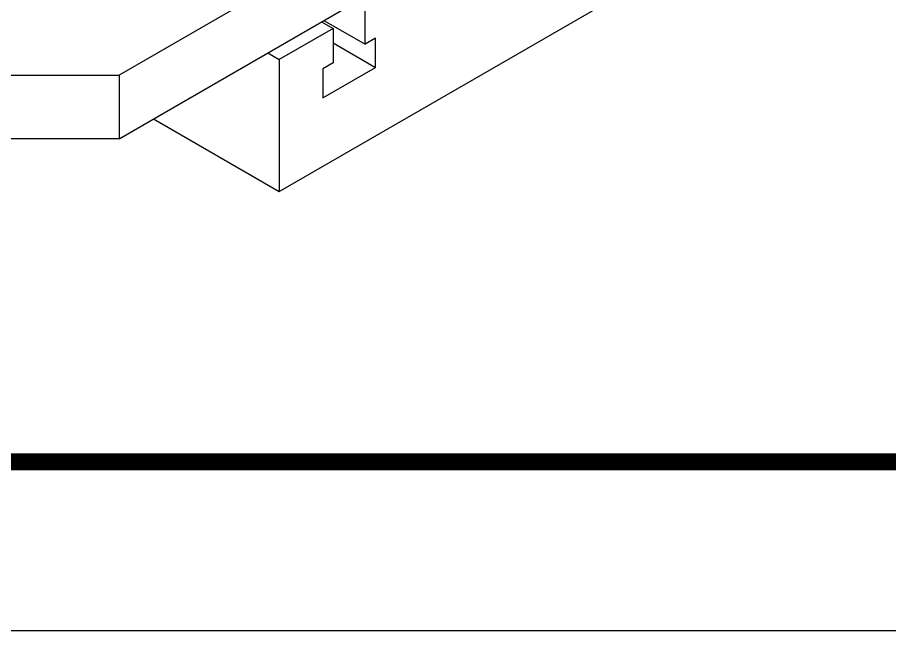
# Model space of a CAD drawing. Extents: x -13768 to 18086, y -10615 to 1188.
# Drawn here: x 162.6 to 292, y -1485 to -1394.1 of the extents above; entities that cross this region are included whole.
import ezdxf

# ---------------------------------------------------------------- set-up
doc = ezdxf.new("R2010")
doc.units = 0
doc.header["$LTSCALE"] = 7.5
doc.header["$MEASUREMENT"] = 0
doc.layers.get('0').update_dxf_attribs({"linetype": 'CONTINUOUS'})
doc.layers.add('FI', color=1, linetype='CONTINUOUS')

# ---------------------------------------------------------------- blocks, each defined once
blk = doc.blocks.new('A1G')
blk.add_lwpolyline([(0, 0), (841, 0), (841, 594), (0, 594)], close=True)
at = {"const_width": 1}
blk.add_lwpolyline([(25, 10), (831, 10), (831, 584), (25, 584)], close=True, dxfattribs=at)

msp = doc.modelspace()

# ---------------------------------------------------------------- linework, layer by layer
at = {"layer": 'FI'}
for p, q in [((201.45036, -1419.933), (286.30317, -1370.94851)), ((230.5068, -1372.19616), (177.69157, -1402.68575)), ((177.69157, -1412.0923), (237.28579, -1377.68928)), ((214.17828, -1398.08356), (214.17828, -1392.98835)), ((207.72947, -1394.75179), (209.42652, -1395.73148)), ((208.06816, -1394.55626), (214.17828, -1398.08356)), ((209.42652, -1395.73148), (201.45036, -1400.33602)), ((209.42652, -1395.73148), (209.42652, -1400.82669)), ((209.42652, -1397.88832), (215.70563, -1401.51318)), ((215.70563, -1397.20184), (214.17828, -1398.08356)), ((215.70563, -1401.51318), (215.70563, -1397.20184)), ((199.7533, -1399.35633), (201.45036, -1400.33602)), ((201.45036, -1400.33602), (201.45036, -1419.933)), ((209.42652, -1400.82669), (207.89917, -1401.70841)), ((207.89917, -1406.01975), (215.70563, -1401.51318)), ((207.89917, -1401.70841), (207.89917, -1406.01975)), ((136.96222, -1402.68575), (177.69157, -1402.68575)), ((177.69157, -1402.68575), (177.69157, -1412.0923)), ((182.77998, -1409.15482), (201.45036, -1419.933)), ((177.69157, -1412.0923), (136.96222, -1412.0923))]:
    msp.add_line(p, q, dxfattribs=at)

# ---------------------------------------------------------------- block references
at = {"xscale": 2.5, "yscale": 2.5, "zscale": 2.5}
msp.add_blockref('A1G', (0, -1485), dxfattribs=at)

doc.saveas('drawing.dxf')
